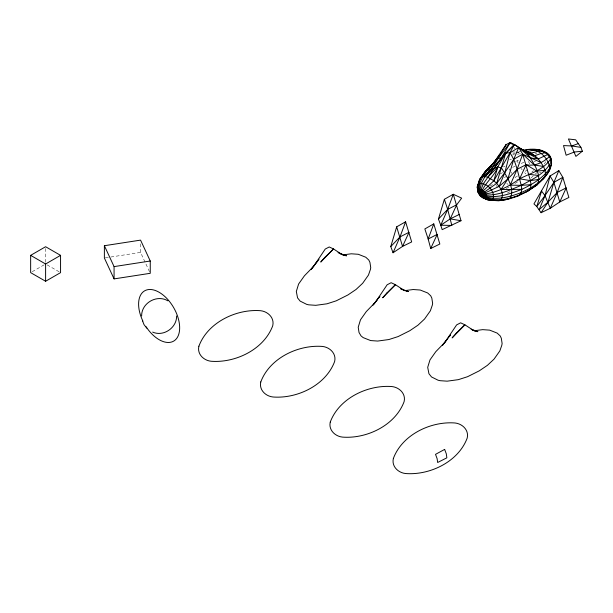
<?xml version="1.0" encoding="UTF-8"?>
<svg xmlns="http://www.w3.org/2000/svg" width="613" height="613" viewBox="0 0 613 613"><rect width="100%" height="100%" fill="white"/><g stroke="black" fill="none" stroke-linecap="round" stroke-linejoin="round"><path stroke-width="0.46" stroke-dasharray="3.06 2.3" d="M544.298 164.023L545.731 161.725M520.973 150.875L518.698 152.116L517.257 154.269L520.698 153.572M531.126 177.847L534.582 174.713M535.272 174.092L537.348 172.207M531.969 171.801L533.486 170.644M527.693 169.686L523.946 172.046L526.023 173.985M489.879 186.206L494.469 183.325M514.935 183.502L518.131 181.548M517.487 175.977L515.066 177.456L518.284 180.46M32.221 271.72L44.818 264.448M504.353 177.525L505.993 176.598M500.078 173.969L502.568 172.621M506.277 188.528L509.365 186.858M503.434 166.951L505.104 166.077M507.357 193.087L510.499 191.448M512.721 155.089L514.43 154.238M534.053 161.755L535.77 160.92M512.66 167.372L515.242 166.138M515.502 161.418L518.981 160.108M521.203 163.449L525.387 161.717M509.71 159.878L511.472 159.204M512.66 154.032L515.242 153.212M516.108 152.936L520.537 151.809M105.306 257.866L109.942 257.154M110.869 257.008L140.561 252.418L150.254 273.306M512.621 151.993L515.226 152.047M516.092 152.062L518.698 152.116M535.065 153.633L536.896 153.733M539.555 172.284L541.072 172.989M47.178 264.9L59.775 272.172M506.805 183.325L508.139 184.567M520.973 168.36L522.161 169.839M496.124 185.379L497.779 187.432M513.97 147.427L515.066 148.829M528.36 161.464L529.755 163.84M509.204 169.019L510.476 171.18M510.905 171.908L511.748 173.349M517.257 160.675L518.123 162.958M140.561 243.905L140.561 252.418M45.607 248.541L45.607 263.084"/><path stroke-width="0.92" d="M141.641 315.986C141.35 303.098 156.867 294.148 167.878 300.837M176.621 315.986C176.851 327.786 163.487 336.966 152.652 332.093M479.228 181.187L479.496 179.601L485.304 171.395L497.779 158.813L510.139 142.53L514.43 144.515L527.211 153.028L538.298 158.913L543.555 166.468L544.988 170.284L545.478 173.763L544.988 176.682L543.555 178.835L536.934 185.026L528.781 190.543L517.104 196.398L507.878 199.363L499.105 200.673L489.649 200.39L482.17 197.44L480.025 195.7L478.025 192.306L477.22 187.026L479.496 179.601L485.304 171.395L491.258 165.74M542.038 179.67C548.804 174.261 555.309 162.591 548.827 154.53L547.493 154.629L538.298 158.913L534.842 155.679L527.211 153.028L514.43 144.515L509.932 152.859C516.598 162.422 518.184 174.322 521.249 185.341C521.962 188.62 522.13 192.405 519.648 195.011L517.104 196.398L514.621 196.604M480.025 195.7L483.282 190.812L493.848 180.751L509.932 152.859L518.721 147.48L522.713 154.169L530.437 180.643L531.004 184.689L530.437 188.053L528.781 190.543C513.74 198.712 492.27 205.432 478.025 192.306L477.22 187.026L479.098 181.984M527.211 153.028C532.276 161.296 543.003 175.149 536.934 185.026L526.146 191.984M550.826 157.932L551.003 161.525M513.334 144.607L510.139 142.53L506.139 144.599C498.614 156.254 493.243 170.598 480.669 177.839L478.332 184.099L478.454 189.746L483.282 197.953L489.649 200.39L499.105 200.673L500.967 199.662C505.357 193.034 498.767 185.088 493.848 180.751L497.733 166.951L505.786 152.921L514.43 144.515L490.553 169.763L484.952 176.621L481.366 183.241L480.025 189.302L482.17 197.44L487.649 199.953M390.765 246.572L396.672 226.848L405.599 221.783L411.668 241.928L402.534 246.418L393.048 252.755L390.765 246.572L399.99 236.924L409.032 232.289L402.534 246.418L396.672 226.848M440.739 225.224L438.456 219.04L444.364 199.309L453.291 194.252L461.65 198.152L456.723 204.75L450.226 218.887L440.739 225.224L442.172 229.637L461.014 220.726L453.291 194.252L447.682 209.385L440.739 225.224L451.827 225.423L447.682 209.385L444.364 199.309M481.059 196.673L481.036 194.398L496.676 183.387L505.786 152.921L509.932 152.859L504.905 172.429L499.105 186.39L485.205 192.88L479.136 194.605M405.599 221.783L399.99 236.924L393.048 252.755M433.774 223.875L428.165 239.009L430.709 248.51L439.835 244.02L433.774 223.875L424.847 228.94L428.165 239.009L437.207 234.381L430.709 248.51M550.528 166.131L548.191 172.391L546.949 173.073M558.826 170.636L553.899 182.39L547.991 202.114L541.072 212.719L536.781 206.543L533.961 203.907L550.037 176.015L558.826 170.636L562.826 177.326L568.887 197.47L559.761 201.961L550.267 208.297L541.072 212.719M496.66 159.073C488.5 169.395 470.723 185.21 484.316 198.183L485.887 197.731C487.848 193.923 482.4 188.107 478.454 189.746L477.879 191.264L485.205 198.106L491.365 200.244L492.683 199.531C496.469 192.16 485.948 180.935 478.332 184.099L477.504 185.348L478.025 190.39L481.036 194.398C493.373 201.815 508.729 197.202 521.249 192.605C532.153 187.685 542.965 181.065 549.363 170.636L551.631 163.204L550.972 158.974M549.715 155.633L549.21 156.752C543.018 162.552 534.789 166.606 526.146 164.675L517.104 169.303L507.878 178.958L499.105 186.39M504.422 147.871L506.139 144.599L493.45 163.219M511.234 143.925L510.139 142.53L501.641 157.61L483.366 183.678L481.059 189.532L481.036 194.398C494.415 199.662 509.112 194.237 521.793 189.348C532.368 184.321 543.08 178.184 549.761 168.253C548.405 156.438 535.609 145.733 523.609 150.476M496.676 183.387L504.905 172.429L513.786 159.227L518.721 147.48L531.073 158.07L541.271 162.591M319.059 259.184L311.021 269.551L317.833 260.724M377.118 299.972L373.432 304.653M378.213 298.531L379.861 296.37M497.764 157.633L499.963 154.744M447.697 338.644L442.402 345.403L450.356 335.112M449.344 336.483L450.44 335.043M372.919 305.289L379.738 296.462M493.059 163.64L499.871 154.813M478.332 191.241L478.454 193.447C492.883 198.26 508.062 190.789 521.249 185.341C532.436 179.371 545.869 173.41 551.355 161.196C548.214 149.947 534.82 147.158 524.866 150.484M485.304 171.395L487.58 170.153L497.779 158.813L501.641 157.61L505.786 152.921L494.017 168.391L484.952 176.621L482.531 176.828M438.456 219.04L447.682 209.385L456.723 204.75M483.864 173.556L491.304 165.755M484.952 176.621L487.779 177.241L497.733 166.951L501.449 167.947C506.438 175.916 515.349 188.62 510.162 198.122C504.369 200.773 497.488 200.98 491.189 200.122M534.39 186.421L536.452 184.521M487.58 170.153L490.553 169.763L497.733 166.951C494.093 177.341 483.297 183.548 481.036 194.398C495.12 193.493 508.376 187.003 519.648 178.804C530.444 173.157 543.67 170.016 550.528 158.997L550.397 156.79M582.35 151.189L575.898 156.392L568.435 138.982L575.661 139.818L580.917 147.381L582.35 151.189L574.297 152.047L566.144 155.227L563.508 145.58L571.753 145.955L580.917 147.381M30.65 255.36L45.607 246.725L60.564 255.36L60.564 272.632L45.607 281.26L30.65 272.632L30.65 255.36L45.607 263.996L60.564 255.36M459.359 214.397L450.226 218.887L461.014 220.726M571.753 145.955L578.634 143.503M104.379 245.713L140.561 240.12L150.254 261.008L150.254 273.306L114.072 278.9L104.379 258.012L104.379 245.713L114.072 266.609L114.072 278.9M114.072 266.609L150.254 261.008M342.713 254.924L351.28 253.797L358.306 254.288L365.785 257.238L368.819 260.073L369.93 262.372L370.735 267.643L370.451 269.329L368.459 275.076L362.658 283.283L356.038 289.474L347.877 294.983L336.208 300.837L326.982 303.803L315.772 305.32L308.753 304.83L306.753 304.393L300.163 301.113L297.558 297.887L296.324 291.474L298.592 284.041L304.4 275.835L313.565 266.402L325.242 249.039L329.242 246.97L333.526 248.955L342.169 254.61L339.686 253.46M404.611 290.662L413.185 289.535L420.204 290.026L427.682 292.976L430.717 295.811L431.828 298.11L432.632 303.381L432.349 305.067L430.364 310.814L424.556 319.021L417.936 325.212L409.783 330.721L398.105 336.575L388.88 339.541L377.677 341.058L370.65 340.567L363.172 337.617L361.026 335.886L359.026 332.484L358.222 327.212L360.498 319.779L366.298 311.573L375.462 302.14L387.14 284.777L391.14 282.708L395.431 284.693L404.074 290.347L400.756 288.807L408.411 291.566L405.814 290.991M474.094 330.775L482.661 329.648L489.687 330.139L497.166 333.097L500.2 335.924L501.311 338.223L502.116 343.502L501.832 345.188L499.84 350.927L494.04 359.134L487.419 365.325L479.266 370.842L467.589 376.689L458.363 379.654L447.161 381.171L440.134 380.688L438.134 380.244L431.544 376.964L428.939 373.738L427.705 367.325L429.981 359.892L435.782 351.693L444.946 342.253L456.624 324.898L460.624 322.821L464.907 324.813L473.55 330.461L471.895 329.694M539.08 179.371L530.437 180.643L519.648 178.804L526.146 164.675L536.934 171.134L544.988 170.284M543.647 152.131L546.681 152.798L548.827 154.53M531.004 184.689L521.249 185.341L510.162 185.141L517.104 169.303L522.713 154.169L531.073 158.07L538.298 158.913M521.793 189.348L500.967 189.563L507.878 178.958L513.786 159.227L522.713 154.169L534.39 165.05L543.555 166.468M487.274 198.919L485.511 198.957L483.366 197.47M529.755 149.557L535.77 149.894M528.781 174.314L538.536 175.487M524.812 150.813L531.126 153.112L534.842 155.679L541.072 153.48L545.493 152.76L547.792 153.564M343.05 255.062L346.514 255.828L338.031 252.686M474.431 330.92L477.895 331.679L471.106 329.166M520.621 148.875L527.41 151.388L535.011 149.978L541.202 150.285L545.57 152.285M539.202 149.848L544.536 152.055M546.681 152.798L543.348 151.281L538.038 151.388L531.126 153.112L520.583 149.013L523.946 150.622M487.779 177.241L493.848 180.751M146.821 328.139L144.047 324.691L142.446 320.568M45.607 263.996L45.607 281.26M142.844 321.013A29.033 16.766 60 0 1 154.913 290.347A29.033 16.766 60 0 1 179.073 333.135A29.033 16.766 60 0 1 146.109 326.79M198.888 346.207C196.98 354.038 203.616 360.444 211.033 361.249C235.407 363.164 263.95 349.464 272.731 325.748C274.639 317.917 268.004 311.511 260.586 310.707C236.212 308.783 207.669 322.492 198.888 346.207M260.786 381.937C258.878 389.776 265.513 396.182 272.931 396.986C297.313 398.902 325.848 385.194 334.637 361.486C336.545 353.655 329.909 347.249 322.484 346.445C298.11 344.521 269.574 358.23 260.786 381.937M330.269 422.058C328.361 429.889 334.997 436.295 342.414 437.1C366.796 439.023 395.331 425.315 404.12 401.599C406.028 393.768 399.385 387.362 391.968 386.558C367.593 384.642 339.058 398.343 330.269 422.058M393.362 458.486C391.454 466.317 398.09 472.723 405.515 473.527C429.889 475.45 458.424 461.742 467.213 438.027C469.121 430.196 462.486 423.79 455.068 422.985C430.686 421.07 402.151 434.77 393.362 458.486M550.037 176.015L545.018 195.585L539.21 209.554L547.991 202.114L557.217 192.459L566.259 187.831L559.761 201.961L553.899 182.39L550.037 176.015M541.555 191.11L536.781 206.543L545.018 195.585L553.899 182.39L562.826 177.326L557.217 192.459L550.267 208.297L545.018 195.585L541.555 191.11M324.882 257.36L320.745 262.05L333.526 248.955L324.882 257.36M386.788 293.098L382.642 297.788L395.431 284.693L386.788 293.098M456.271 333.211L452.126 337.909L464.907 324.813L456.271 333.211M444.64 449.406L435.514 454.356L437.107 458.608L437.651 462.493L446.862 457.827L446.295 453.804L444.64 449.406"/></g></svg>
